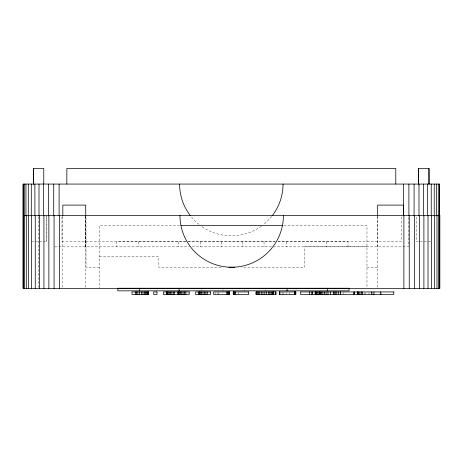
<?xml version="1.0" encoding="UTF-8"?>
<svg xmlns="http://www.w3.org/2000/svg" width="463" height="463" viewBox="0 0 463 463"><rect width="100%" height="100%" fill="white"/><g stroke="black" fill="none" stroke-linecap="round" stroke-linejoin="round"><path stroke-width="0.35" stroke-dasharray="2.31 1.74" d="M179.685 225.597L99.418 225.597L99.418 288.391M283.813 225.597L366.974 225.597L366.974 287.685M31.368 241.541L42.561 241.541M43.204 241.541L46.757 241.541L46.757 215.515M185.466 241.541L62.001 241.541L62.001 215.515M188.354 241.541L274.999 241.541M277.887 241.541L401.357 241.541L401.357 215.515M430.602 241.541L416.324 241.541L416.376 216.238M275.207 241.802L116.821 241.802L116.821 246.854M278.089 241.802L348.002 241.802L348.002 246.854M366.974 246.42L304.648 246.42L304.648 267.244L241.796 267.244M54.813 246.854L189.593 246.854M192.307 246.854L408.192 246.854L408.192 215.619M99.418 256.832L158.844 256.832L158.844 267.244L220.92 267.244M99.418 267.244L86.008 267.244L86.008 216.233M366.974 267.244L377.623 267.244M381.419 292.593L381.419 294.543M377.623 216.233L377.623 287.673M377.264 216.331L377.264 246.854M372.588 292.593L372.588 294.543M368.988 292.593L368.988 294.543M365.672 292.593L365.672 294.543M364.306 292.593L364.306 294.543M343.517 292.593L343.517 294.543M326.473 241.802L326.473 246.854M289.635 292.593L289.635 294.543M286.724 241.802L286.724 246.854M286.122 292.593L286.122 294.543M283.784 292.593L283.784 294.543M282.378 292.593L282.378 294.543M265.664 289.537L265.664 290.839M264.037 241.802L264.037 246.854M244.568 289.537L244.568 290.839M242.861 241.802L242.861 246.854M238.422 292.593L238.422 294.543M222.992 289.537L222.992 290.839M221.279 241.802L221.279 246.854M218.235 292.593L218.235 294.543M217.894 292.593L217.894 294.543M215.521 292.593L215.521 294.543M201.816 289.537L201.816 290.839M200.184 241.802L200.184 246.854M178.764 241.802L178.764 246.854M138.252 241.802L138.252 246.854M85.736 216.238L85.736 287.673M85.655 215.654L85.655 246.854M85.383 216.331L85.383 246.854M62.823 216.238L62.823 287.668M46.717 216.238L46.717 241.541M38.643 216.609L38.643 287.459M271.694 216.406A51.723 51.723 0 0 1 263.655 224.445M261.369 226.175A51.723 51.723 0 0 1 201.272 226.175M198.986 224.445A51.723 51.723 0 0 1 190.947 216.406"/><path stroke-width="0.69" d="M23.15 184.071L23.15 288.183L23.15 184.071L439.491 184.071L439.491 215.885M439.491 184.071L439.283 215.885M181.131 225.597L282.366 225.597M228.791 267.244L234.637 267.244M23.15 288.183L23.972 288.183M300.69 291.939L353.929 291.939L353.929 294.543L300.69 294.543L300.707 291.939M439.642 215.515L439.642 288.391M438.658 215.515L438.658 288.391M438.299 184.071L438.299 215.885M436.968 215.515L436.968 288.391M436.609 184.071L436.609 215.885M434.595 215.515L434.595 288.391M434.242 184.071L434.242 215.885M431.591 215.515L431.591 288.391M431.232 184.071L431.232 215.885M429.068 184.071L429.068 168.457L418.569 168.457L418.569 184.071M428.912 168.457L428.912 184.071M428.003 215.515L428.003 288.391M427.644 184.071L427.644 215.885M423.894 215.515L423.894 288.391M423.541 184.071L423.541 215.885M419.345 215.515L419.345 288.391M418.992 184.071L418.992 215.885M418.621 168.457L418.621 184.071M414.437 215.515L414.437 288.391M414.078 184.071L414.078 215.885M409.251 215.515L409.251 288.391M408.898 184.071L408.898 215.885M403.886 215.515L403.886 288.391M403.533 184.071L403.533 215.885M403.342 215.515L403.342 205.103L377.623 205.103L377.623 215.874M395.796 184.071L395.796 168.457L66.846 168.457L66.846 184.071M380.493 291.939L380.493 294.543M373.936 291.939L373.936 294.543M371.326 291.939L371.326 294.543M362.355 291.939L362.355 294.543M361.435 291.939L361.435 294.543M359.936 291.939L359.936 294.543M358.75 291.939L358.75 294.543M357.957 291.939L357.957 294.543M357.511 291.939L357.511 294.543M357.361 291.939L357.361 294.543M354.398 291.939L354.398 294.543M340.635 291.939L340.635 294.543M340.45 291.939L340.45 294.543M338.499 291.939L338.499 294.543M336.769 291.939L336.769 294.543M335.258 291.939L335.258 294.543M333.973 291.939L333.973 294.543M333.823 291.939L333.823 294.543M330.605 291.939L330.605 294.543M328.001 291.939L328.001 294.543M327.601 288.235L327.601 290.839M326.079 291.939L326.079 294.543M324.378 291.939L324.378 294.543M322.89 291.939L322.89 294.543M321.623 291.939L321.623 294.543M320.604 291.939L320.604 294.543M319.881 291.939L319.881 294.543M319.678 291.939L319.678 294.543M319.447 291.939L319.447 294.543M319.302 291.939L319.302 294.543M319.03 291.939L319.03 294.543M317.751 291.939L317.751 294.543M316.646 291.939L316.646 294.543M315.859 291.939L315.859 294.543M315.384 291.939L315.384 294.543M315.228 291.939L315.228 294.543M312.282 291.939L312.282 294.543M311.9 291.939L311.9 294.543M309.678 291.939L309.678 294.543M295.689 291.939L295.689 294.543M295.469 291.939L295.469 294.543M294.601 291.939L294.601 294.543M294.346 291.939L294.346 294.543M287.083 288.235L287.083 290.839M279.791 291.939L279.791 294.543M279.779 291.939L279.779 294.543M279.658 291.939L279.658 294.543M275.809 291.939L275.809 294.543M273.483 291.939L273.483 294.543M273.338 291.939L273.338 294.543M272.886 291.939L272.886 294.543M272.146 291.939L272.146 294.543M271.104 291.939L271.104 294.543M269.819 291.939L269.819 294.543M268.355 291.939L268.355 294.543M266.705 291.939L266.705 294.543M264.871 291.939L264.871 294.543M262.961 291.939L262.961 294.543M261.254 291.939L261.254 294.543M259.749 291.939L259.749 294.543M258.452 291.939L258.452 294.543M257.399 291.939L257.399 294.543M256.652 291.939L256.652 294.543M256.201 291.939L256.201 294.543M235.407 291.939L235.407 294.543M234.585 291.939L234.585 294.543M233.838 291.939L233.838 294.543M233.555 291.939L233.555 294.543M233.387 291.939L233.387 294.543M229.503 291.939L229.503 294.543M229.046 291.939L229.046 294.543M228.282 291.939L228.282 294.543M227.211 291.939L227.211 294.543M226.911 291.939L226.911 294.543M207.245 291.939L207.245 294.543M205.873 291.939L205.873 294.543M204.461 291.939L204.461 294.543M203.002 291.939L203.002 294.543M201.503 291.939L201.503 294.543M200.323 291.939L200.323 294.543M199.53 291.939L199.53 294.543M199.078 291.939L199.078 294.543M198.928 291.939L198.928 294.543M185.854 291.939L185.854 294.543M184.448 291.939L184.448 294.543M183.082 291.939L183.082 294.543M181.762 291.939L181.762 294.543M180.489 291.939L180.489 294.543M179.384 291.939L179.384 294.543M179.123 288.235L179.123 290.839M178.596 291.939L178.596 294.543M178.122 291.939L178.122 294.543M177.966 291.939L177.966 294.543M174.632 291.939L174.632 294.543M173.237 291.939L173.237 294.543M171.871 291.939L171.871 294.543M170.534 291.939L170.534 294.543M169.232 291.939L169.232 294.543M168.15 291.939L168.15 294.543M167.38 291.939L167.38 294.543M166.911 291.939L166.911 294.543M166.761 291.939L166.761 294.543M148.368 291.939L148.368 294.543M148.015 291.939L148.015 294.543M147.419 291.939L147.419 294.543M146.592 291.939L146.592 294.543M145.561 291.939L145.561 294.543M144.352 291.939L144.352 294.543M142.963 291.939L142.963 294.543M141.4 291.939L141.4 294.543M139.496 291.939L139.496 294.543M139.375 288.235L139.375 290.839M137.847 291.939L137.847 294.543M136.452 291.939L136.452 294.543M135.312 291.939L135.312 294.543M85.736 215.874L85.736 205.103L62.823 205.103L62.823 215.515M59.455 215.515L59.455 288.391M59.096 184.071L59.096 215.885M54.067 215.515L54.067 288.391M53.714 184.071L53.714 215.885M48.864 215.515L48.864 288.391M48.505 184.071L48.505 215.885M43.933 215.515L43.933 288.391M43.759 184.071L43.8 168.457L33.492 168.457L33.492 184.071M43.574 184.071L43.574 215.885M39.367 215.515L39.367 288.391M39.008 184.071L39.008 215.885M35.246 215.515L35.246 288.391M34.887 184.071L34.887 215.885M33.614 168.457L33.614 184.071M31.652 215.515L31.652 288.391M31.293 184.071L31.293 215.885M28.648 215.515L28.648 288.391M28.289 184.071L28.289 215.885M26.287 215.515L26.287 288.391M25.934 184.071L25.934 215.885M24.62 215.515L24.62 288.391M24.267 184.071L24.267 215.885M23.671 215.515L23.671 288.391M283.049 184.071A51.723 51.723 0 0 1 272.14 215.845M190.507 215.845A51.723 51.723 0 0 1 179.598 184.071M283.402 215.515A51.723 51.723 0 0 1 231.679 267.244A51.723 51.723 0 0 1 179.951 215.515M439.85 215.515L23.509 215.515L23.509 288.391L439.85 288.391L439.85 215.515M349.027 288.235L117.845 288.235L117.845 290.839L349.027 290.839L349.027 288.235M148.484 291.939L131.978 291.939L131.978 294.543L148.484 294.543L148.484 291.939M157.003 291.939L153.687 291.939L153.687 294.543L157.003 294.543L157.003 291.939M189.17 291.939L163.427 291.939L163.427 294.543L189.17 294.543L189.17 291.939M210.555 291.939L195.618 291.939L195.618 294.543L210.555 294.543L210.555 291.939M229.654 291.939L213.617 291.939L213.617 294.543L229.654 294.543L229.654 291.939M248.7 291.939L233.236 291.939L233.236 294.543L248.7 294.543L248.7 291.939M275.907 291.939L256.051 291.939L256.051 294.543L275.907 294.543L275.907 291.939M295.845 291.939L279.392 291.939L279.392 294.543L295.845 294.543L295.845 291.939M393.787 291.939L354.045 291.939L354.045 294.543L393.787 294.543L393.787 291.939"/></g></svg>
